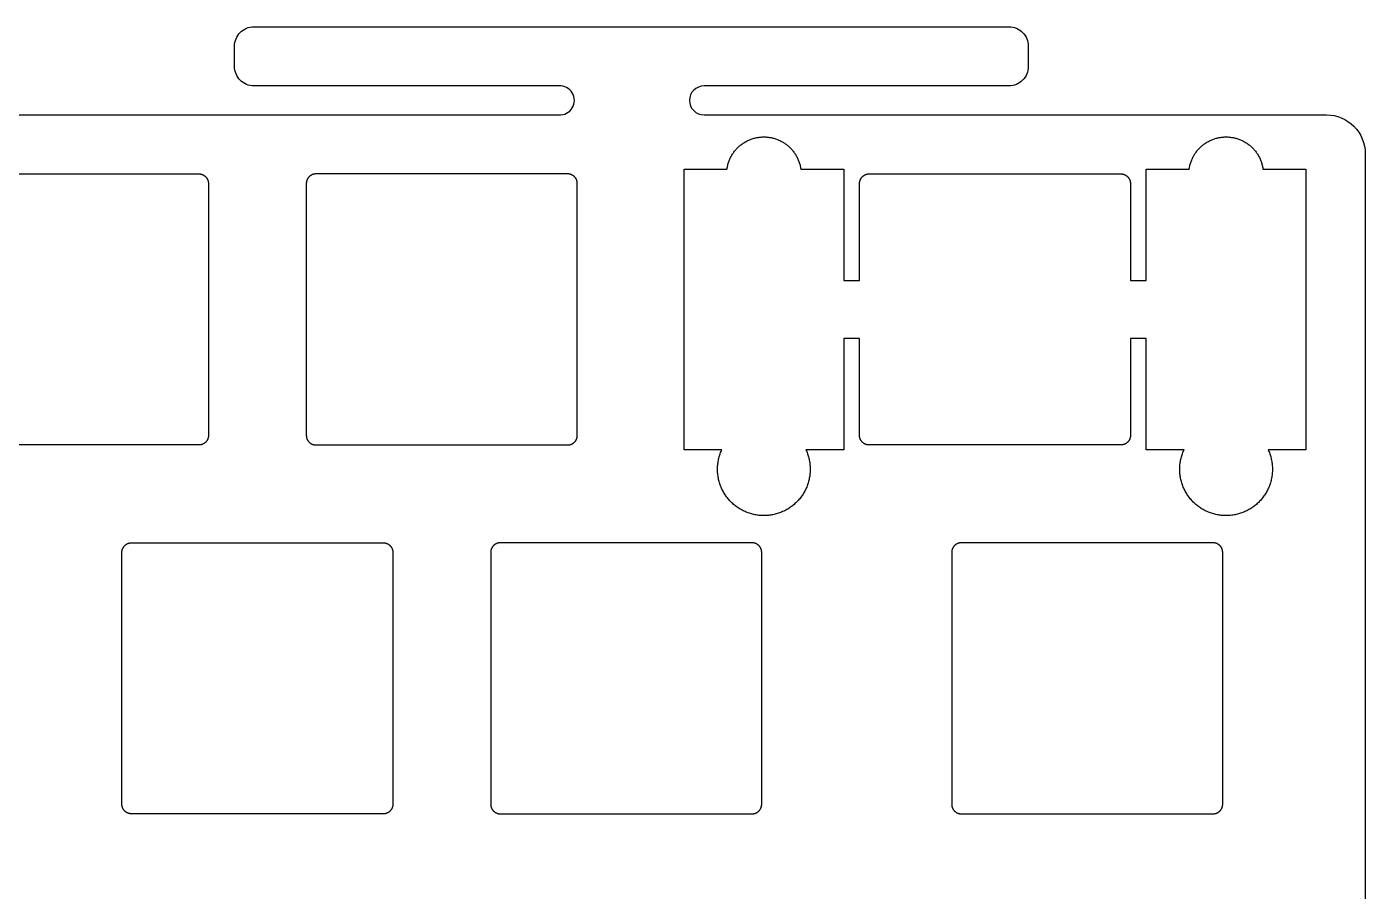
# Model space of a CAD drawing. Header units: millimetres. Extents: x 0 to 286, y 1 to 106.
# Drawn here: x 216.8 to 285.9, y 61.8 to 106.5 of the extents above; entities that cross this region are included whole.
import ezdxf

# ---------------------------------------------------------------- set-up
doc = ezdxf.new("R2010")
doc.units = ezdxf.units.MM

msp = doc.modelspace()

# ---------------------------------------------------------------- linework, layer by layer
msp.add_lwpolyline([(146.7574, 101.9158), (244.2455, 101.9158, 1.070015), (244.2455, 103.4158), (228.4955, 103.4158, -0.414214), (227.4955, 104.4158), (227.4955, 105.4674, -0.414214), (228.4955, 106.4674), (267.4955, 106.4674, -0.414214), (268.4955, 105.4674), (268.4955, 104.4158, -0.414214), (267.4955, 103.4158), (251.7455, 103.4158, 0.999996), (251.7455, 101.9158), (283.9, 101.9158, -0.414214), (285.9, 99.9158), (285.8999, 7.5692, -0.414213)], format="xyb")
for points in [[(257.2244, 83.4379), (257.2194, 83.3794), (257.2129, 83.321), (257.205, 83.2627), (257.1957, 83.2047), (257.1849, 83.147), (257.1727, 83.0895), (257.1592, 83.0323), (257.1442, 82.9755), (257.1278, 82.9191), (257.1101, 82.8631), (257.091, 82.8075), (257.0705, 82.7524), (257.0487, 82.6979), (257.0255, 82.6439), (257.0011, 82.5905), (256.9753, 82.5377), (256.9482, 82.4855), (256.9199, 82.4341), (256.8903, 82.3833), (256.8595, 82.3333), (256.8275, 82.284), (256.7942, 82.2356), (256.7598, 82.188), (256.7242, 82.1412), (256.6875, 82.0953), (256.6497, 82.0504), (256.6108, 82.0064), (256.5708, 81.9633), (256.5297, 81.9213), (256.4877, 81.8802), (256.4446, 81.8402), (256.4006, 81.8013), (256.3557, 81.7635), (256.3098, 81.7268), (256.263, 81.6912), (256.2154, 81.6568), (256.167, 81.6235), (256.1177, 81.5915), (256.0677, 81.5607), (256.0169, 81.5311), (255.9655, 81.5028), (255.9133, 81.4757), (255.8605, 81.4499), (255.8071, 81.4255), (255.7531, 81.4023), (255.6986, 81.3805), (255.6435, 81.36), (255.5879, 81.3409), (255.5319, 81.3232), (255.4755, 81.3068), (255.4187, 81.2918), (255.3615, 81.2783), (255.304, 81.2661), (255.2463, 81.2553), (255.1883, 81.246), (255.13, 81.2381), (255.0716, 81.2316), (255.0131, 81.2266), (254.9545, 81.223), (254.8957, 81.2208), (254.837, 81.2201), (254.7783, 81.2208), (254.7195, 81.223), (254.6609, 81.2266), (254.6024, 81.2316), (254.544, 81.2381), (254.4857, 81.246), (254.4277, 81.2553), (254.37, 81.2661), (254.3125, 81.2783), (254.2553, 81.2918), (254.1985, 81.3068), (254.1421, 81.3232), (254.0861, 81.3409), (254.0305, 81.36), (253.9754, 81.3805), (253.9209, 81.4023), (253.8669, 81.4255), (253.8135, 81.4499), (253.7607, 81.4757), (253.7085, 81.5028), (253.6571, 81.5311), (253.6063, 81.5607), (253.5563, 81.5915), (253.507, 81.6235), (253.4586, 81.6568), (253.411, 81.6912), (253.3642, 81.7268), (253.3183, 81.7635), (253.2734, 81.8013), (253.2294, 81.8402), (253.1863, 81.8802), (253.1443, 81.9213), (253.1032, 81.9633), (253.0632, 82.0064), (253.0243, 82.0504), (252.9865, 82.0953), (252.9498, 82.1412), (252.9142, 82.188), (252.8798, 82.2356), (252.8465, 82.284), (252.8145, 82.3333), (252.7837, 82.3833), (252.7541, 82.4341), (252.7258, 82.4855), (252.6987, 82.5377), (252.6729, 82.5905), (252.6485, 82.6439), (252.6253, 82.6979), (252.6035, 82.7524), (252.583, 82.8075), (252.5639, 82.8631), (252.5462, 82.9191), (252.5298, 82.9755), (252.5148, 83.0323), (252.5013, 83.0895), (252.4891, 83.147), (252.4783, 83.2047), (252.469, 83.2627), (252.4611, 83.321), (252.4546, 83.3794), (252.4496, 83.4379), (252.446, 83.4965), (252.4438, 83.5553), (252.4431, 83.614), (252.4438, 83.6727), (252.446, 83.7315), (252.4496, 83.7901), (252.4546, 83.8486), (252.4611, 83.907), (252.469, 83.9653), (252.4783, 84.0233), (252.4891, 84.081), (252.5013, 84.1385), (252.5148, 84.1957), (252.5298, 84.2525), (252.5462, 84.3089), (252.5639, 84.3649), (252.583, 84.4205), (252.6035, 84.4756), (252.6253, 84.5301), (252.6485, 84.5841), (252.6645, 84.619), (250.712, 84.619), (250.712, 99.119), (252.9315, 99.119), (252.9338, 99.1363), (252.9413, 99.1829), (252.95, 99.2294), (252.9597, 99.2756), (252.9707, 99.3215), (252.9827, 99.3672), (252.9958, 99.4125), (253.0101, 99.4575), (253.0255, 99.5022), (253.0419, 99.5464), (253.0595, 99.5903), (253.0781, 99.6337), (253.0977, 99.6766), (253.1184, 99.7191), (253.1402, 99.761), (253.163, 99.8023), (253.1867, 99.8431), (253.2115, 99.8833), (253.2373, 99.9229), (253.264, 99.9619), (253.2916, 100.0001), (253.3202, 100.0377), (253.3497, 100.0746), (253.3801, 100.1107), (253.4114, 100.1461), (253.4435, 100.1807), (253.4765, 100.2145), (253.5103, 100.2475), (253.5449, 100.2796), (253.5803, 100.3109), (253.6164, 100.3413), (253.6533, 100.3708), (253.6909, 100.3994), (253.7291, 100.427), (253.7681, 100.4537), (253.8077, 100.4795), (253.8479, 100.5043), (253.8887, 100.528), (253.93, 100.5508), (253.9719, 100.5726), (254.0144, 100.5933), (254.0573, 100.6129), (254.1007, 100.6315), (254.1446, 100.6491), (254.1888, 100.6655), (254.2335, 100.6809), (254.2785, 100.6952), (254.3238, 100.7083), (254.3695, 100.7203), (254.4154, 100.7313), (254.4616, 100.741), (254.5081, 100.7497), (254.5547, 100.7572), (254.6015, 100.7635), (254.6484, 100.7687), (254.6955, 100.7728), (254.7426, 100.7757), (254.7898, 100.7774), (254.837, 100.778), (254.8842, 100.7774), (254.9314, 100.7757), (254.9785, 100.7728), (255.0256, 100.7687), (255.0725, 100.7635), (255.1193, 100.7572), (255.1659, 100.7497), (255.2124, 100.741), (255.2586, 100.7313), (255.3045, 100.7203), (255.3502, 100.7083), (255.3955, 100.6952), (255.4405, 100.6809), (255.4852, 100.6655), (255.5294, 100.6491), (255.5733, 100.6315), (255.6167, 100.6129), (255.6596, 100.5933), (255.7021, 100.5726), (255.744, 100.5508), (255.7853, 100.528), (255.8261, 100.5043), (255.8663, 100.4795), (255.9059, 100.4537), (255.9449, 100.427), (255.9831, 100.3994), (256.0207, 100.3708), (256.0576, 100.3413), (256.0937, 100.3109), (256.1291, 100.2796), (256.1637, 100.2475), (256.1975, 100.2145), (256.2305, 100.1807), (256.2626, 100.1461), (256.2939, 100.1107), (256.3243, 100.0746), (256.3538, 100.0377), (256.3824, 100.0001), (256.41, 99.9619), (256.4367, 99.9229), (256.4625, 99.8833), (256.4873, 99.8431), (256.511, 99.8023), (256.5338, 99.761), (256.5556, 99.7191), (256.5763, 99.6766), (256.5959, 99.6337), (256.6145, 99.5903), (256.6321, 99.5464), (256.6485, 99.5022), (256.6639, 99.4575), (256.6782, 99.4125), (256.6913, 99.3672), (256.7033, 99.3215), (256.7143, 99.2756), (256.724, 99.2294), (256.7327, 99.1829), (256.7402, 99.1363), (256.7425, 99.119), (258.962, 99.119), (258.962, 93.369), (259.776, 93.369), (259.776, 98.3686), (259.7763, 98.385), (259.7771, 98.4013), (259.7784, 98.4176), (259.7803, 98.4339), (259.7827, 98.45), (259.7856, 98.4661), (259.7891, 98.4821), (259.793, 98.498), (259.7975, 98.5137), (259.8025, 98.5293), (259.808, 98.5447), (259.8141, 98.5599), (259.8206, 98.575), (259.8276, 98.5897), (259.835, 98.6043), (259.843, 98.6186), (259.8514, 98.6326), (259.8603, 98.6464), (259.8696, 98.6598), (259.8793, 98.673), (259.8895, 98.6858), (259.9001, 98.6983), (259.9111, 98.7104), (259.9224, 98.7222), (259.9342, 98.7335), (259.9463, 98.7445), (259.9588, 98.7551), (259.9716, 98.7653), (259.9848, 98.775), (259.9982, 98.7843), (260.012, 98.7932), (260.026, 98.8016), (260.0403, 98.8096), (260.0549, 98.817), (260.0696, 98.824), (260.0847, 98.8305), (260.0999, 98.8366), (260.1153, 98.8421), (260.1309, 98.8471), (260.1466, 98.8516), (260.1625, 98.8555), (260.1785, 98.859), (260.1946, 98.8619), (260.2107, 98.8643), (260.227, 98.8662), (260.2433, 98.8675), (260.2596, 98.8683), (260.276, 98.8686), (273.2749, 98.8686), (273.2913, 98.8683), (273.3076, 98.8675), (273.3239, 98.8662), (273.3402, 98.8643), (273.3563, 98.8619), (273.3724, 98.859), (273.3884, 98.8555), (273.4043, 98.8516), (273.42, 98.8471), (273.4356, 98.8421), (273.451, 98.8366), (273.4662, 98.8305), (273.4813, 98.824), (273.496, 98.817), (273.5106, 98.8096), (273.5249, 98.8016), (273.5389, 98.7932), (273.5527, 98.7843), (273.5661, 98.775), (273.5793, 98.7653), (273.5921, 98.7551), (273.6046, 98.7445), (273.6167, 98.7335), (273.6285, 98.7222), (273.6398, 98.7104), (273.6508, 98.6983), (273.6614, 98.6858), (273.6716, 98.673), (273.6813, 98.6598), (273.6906, 98.6464), (273.6995, 98.6326), (273.7079, 98.6186), (273.7159, 98.6043), (273.7233, 98.5897), (273.7303, 98.575), (273.7368, 98.5599), (273.7429, 98.5447), (273.7484, 98.5293), (273.7534, 98.5137), (273.7579, 98.498), (273.7618, 98.4821), (273.7653, 98.4661), (273.7682, 98.45), (273.7706, 98.4339), (273.7725, 98.4176), (273.7738, 98.4013), (273.7746, 98.385), (273.7749, 98.3686), (273.7749, 93.369), (274.588, 93.369), (274.588, 99.119), (276.8075, 99.119), (276.8098, 99.1363), (276.8173, 99.1829), (276.826, 99.2294), (276.8357, 99.2756), (276.8467, 99.3215), (276.8587, 99.3672), (276.8718, 99.4125), (276.8861, 99.4575), (276.9015, 99.5022), (276.9179, 99.5464), (276.9355, 99.5903), (276.9541, 99.6337), (276.9737, 99.6766), (276.9944, 99.7191), (277.0162, 99.761), (277.039, 99.8023), (277.0627, 99.8431), (277.0875, 99.8833), (277.1133, 99.9229), (277.14, 99.9619), (277.1676, 100.0001), (277.1962, 100.0377), (277.2257, 100.0746), (277.2561, 100.1107), (277.2874, 100.1461), (277.3195, 100.1807), (277.3525, 100.2145), (277.3863, 100.2475), (277.4209, 100.2796), (277.4563, 100.3109), (277.4924, 100.3413), (277.5293, 100.3708), (277.5669, 100.3994), (277.6051, 100.427), (277.6441, 100.4537), (277.6837, 100.4795), (277.7239, 100.5043), (277.7647, 100.528), (277.806, 100.5508), (277.8479, 100.5726), (277.8904, 100.5933), (277.9333, 100.6129), (277.9767, 100.6315), (278.0206, 100.6491), (278.0648, 100.6655), (278.1095, 100.6809), (278.1545, 100.6952), (278.1998, 100.7083), (278.2455, 100.7203), (278.2914, 100.7313), (278.3376, 100.741), (278.3841, 100.7497), (278.4307, 100.7572), (278.4775, 100.7635), (278.5244, 100.7687), (278.5715, 100.7728), (278.6186, 100.7757), (278.6658, 100.7774), (278.713, 100.778), (278.7602, 100.7774), (278.8074, 100.7757), (278.8545, 100.7728), (278.9016, 100.7687), (278.9485, 100.7635), (278.9953, 100.7572), (279.0419, 100.7497), (279.0884, 100.741), (279.1346, 100.7313), (279.1805, 100.7203), (279.2262, 100.7083), (279.2715, 100.6952), (279.3165, 100.6809), (279.3612, 100.6655), (279.4054, 100.6491), (279.4493, 100.6315), (279.4927, 100.6129), (279.5356, 100.5933), (279.5781, 100.5726), (279.62, 100.5508), (279.6613, 100.528), (279.7021, 100.5043), (279.7423, 100.4795), (279.7819, 100.4537), (279.8209, 100.427), (279.8591, 100.3994), (279.8967, 100.3708), (279.9336, 100.3413), (279.9697, 100.3109), (280.0051, 100.2796), (280.0397, 100.2475), (280.0735, 100.2145), (280.1065, 100.1807), (280.1386, 100.1461), (280.1699, 100.1107), (280.2003, 100.0746), (280.2298, 100.0377), (280.2584, 100.0001), (280.286, 99.9619), (280.3127, 99.9229), (280.3385, 99.8833), (280.3633, 99.8431), (280.387, 99.8023), (280.4098, 99.761), (280.4316, 99.7191), (280.4523, 99.6766), (280.4719, 99.6337), (280.4905, 99.5903), (280.5081, 99.5464), (280.5245, 99.5022), (280.5399, 99.4575), (280.5542, 99.4125), (280.5673, 99.3672), (280.5793, 99.3215), (280.5903, 99.2756), (280.6, 99.2294), (280.6087, 99.1829), (280.6162, 99.1363), (280.6185, 99.119), (282.838, 99.119), (282.838, 84.619), (280.8855, 84.619), (280.9015, 84.5841), (280.9247, 84.5301), (280.9465, 84.4756), (280.967, 84.4205), (280.9861, 84.3649), (281.0038, 84.3089), (281.0202, 84.2525), (281.0352, 84.1957), (281.0487, 84.1385), (281.0609, 84.081), (281.0717, 84.0233), (281.081, 83.9653), (281.0889, 83.907), (281.0954, 83.8486), (281.1004, 83.7901), (281.104, 83.7315), (281.1062, 83.6727), (281.1069, 83.614), (281.1062, 83.5553), (281.104, 83.4965), (281.1004, 83.4379), (281.0954, 83.3794), (281.0889, 83.321), (281.081, 83.2627), (281.0717, 83.2047), (281.0609, 83.147), (281.0487, 83.0895), (281.0352, 83.0323), (281.0202, 82.9755), (281.0038, 82.9191), (280.9861, 82.8631), (280.967, 82.8075), (280.9465, 82.7524), (280.9247, 82.6979), (280.9015, 82.6439), (280.8771, 82.5905), (280.8513, 82.5377), (280.8242, 82.4855), (280.7959, 82.4341), (280.7663, 82.3833), (280.7355, 82.3333), (280.7035, 82.284), (280.6702, 82.2356), (280.6358, 82.188), (280.6002, 82.1412), (280.5635, 82.0953), (280.5257, 82.0504), (280.4868, 82.0064), (280.4468, 81.9633), (280.4057, 81.9213), (280.3637, 81.8802), (280.3206, 81.8402), (280.2766, 81.8013), (280.2317, 81.7635), (280.1858, 81.7268), (280.139, 81.6912), (280.0914, 81.6568), (280.043, 81.6235), (279.9937, 81.5915), (279.9437, 81.5607), (279.8929, 81.5311), (279.8415, 81.5028), (279.7893, 81.4757), (279.7365, 81.4499), (279.6831, 81.4255), (279.6291, 81.4023), (279.5746, 81.3805), (279.5195, 81.36), (279.4639, 81.3409), (279.4079, 81.3232), (279.3515, 81.3068), (279.2947, 81.2918), (279.2375, 81.2783), (279.18, 81.2661), (279.1223, 81.2553), (279.0643, 81.246), (279.006, 81.2381), (278.9476, 81.2316), (278.8891, 81.2266), (278.8305, 81.223), (278.7717, 81.2208), (278.713, 81.2201), (278.6543, 81.2208), (278.5955, 81.223), (278.5369, 81.2266), (278.4784, 81.2316), (278.42, 81.2381), (278.3617, 81.246), (278.3037, 81.2553), (278.246, 81.2661), (278.1885, 81.2783), (278.1313, 81.2918), (278.0745, 81.3068), (278.0181, 81.3232), (277.9621, 81.3409), (277.9065, 81.36), (277.8514, 81.3805), (277.7969, 81.4023), (277.7429, 81.4255), (277.6895, 81.4499), (277.6367, 81.4757), (277.5845, 81.5028), (277.5331, 81.5311), (277.4823, 81.5607), (277.4323, 81.5915), (277.383, 81.6235), (277.3346, 81.6568), (277.287, 81.6912), (277.2402, 81.7268), (277.1943, 81.7635), (277.1494, 81.8013), (277.1054, 81.8402), (277.0623, 81.8802), (277.0203, 81.9213), (276.9792, 81.9633), (276.9392, 82.0064), (276.9003, 82.0504), (276.8625, 82.0953), (276.8258, 82.1412), (276.7902, 82.188), (276.7558, 82.2356), (276.7225, 82.284), (276.6905, 82.3333), (276.6597, 82.3833), (276.6301, 82.4341), (276.6018, 82.4855), (276.5747, 82.5377), (276.5489, 82.5905), (276.5245, 82.6439), (276.5013, 82.6979), (276.4795, 82.7524), (276.459, 82.8075), (276.4399, 82.8631), (276.4222, 82.9191), (276.4058, 82.9755), (276.3908, 83.0323), (276.3773, 83.0895), (276.3651, 83.147), (276.3543, 83.2047), (276.345, 83.2627), (276.3371, 83.321), (276.3306, 83.3794), (276.3256, 83.4379), (276.322, 83.4965), (276.3198, 83.5553), (276.3191, 83.614), (276.3198, 83.6727), (276.322, 83.7315), (276.3256, 83.7901), (276.3306, 83.8486), (276.3371, 83.907), (276.345, 83.9653), (276.3543, 84.0233), (276.3651, 84.081), (276.3773, 84.1385), (276.3908, 84.1957), (276.4058, 84.2525), (276.4222, 84.3089), (276.4399, 84.3649), (276.459, 84.4205), (276.4795, 84.4756), (276.5013, 84.5301), (276.5245, 84.5841), (276.5405, 84.619), (274.588, 84.619), (274.588, 90.369), (273.7749, 90.369), (273.7749, 85.3692), (273.7746, 85.3528), (273.7738, 85.3365), (273.7725, 85.3202), (273.7706, 85.3039), (273.7682, 85.2878), (273.7653, 85.2717), (273.7618, 85.2557), (273.7579, 85.2398), (273.7534, 85.2241), (273.7484, 85.2085), (273.7429, 85.1931), (273.7368, 85.1779), (273.7303, 85.1628), (273.7233, 85.1481), (273.7159, 85.1335), (273.7079, 85.1192), (273.6995, 85.1052), (273.6906, 85.0914), (273.6813, 85.078), (273.6716, 85.0648), (273.6614, 85.052), (273.6508, 85.0395), (273.6398, 85.0274), (273.6285, 85.0156), (273.6167, 85.0043), (273.6046, 84.9933), (273.5921, 84.9827), (273.5793, 84.9725), (273.5661, 84.9628), (273.5527, 84.9535), (273.5389, 84.9446), (273.5249, 84.9362), (273.5106, 84.9282), (273.496, 84.9208), (273.4813, 84.9138), (273.4662, 84.9073), (273.451, 84.9012), (273.4356, 84.8957), (273.42, 84.8907), (273.4043, 84.8862), (273.3884, 84.8823), (273.3724, 84.8788), (273.3563, 84.8759), (273.3402, 84.8735), (273.3239, 84.8716), (273.3076, 84.8703), (273.2913, 84.8695), (273.2749, 84.8692), (260.2759, 84.8693), (260.2595, 84.8696), (260.2432, 84.8704), (260.2269, 84.8717), (260.2106, 84.8736), (260.1945, 84.876), (260.1784, 84.8789), (260.1624, 84.8824), (260.1465, 84.8863), (260.1308, 84.8908), (260.1152, 84.8958), (260.0998, 84.9014), (260.0846, 84.9074), (260.0696, 84.9139), (260.0548, 84.9209), (260.0402, 84.9284), (260.0259, 84.9363), (260.0119, 84.9447), (259.9982, 84.9536), (259.9847, 84.9629), (259.9716, 84.9726), (259.9587, 84.9828), (259.9463, 84.9934), (259.9342, 85.0044), (259.9224, 85.0158), (259.911, 85.0275), (259.9, 85.0396), (259.8895, 85.0521), (259.8793, 85.0649), (259.8695, 85.0781), (259.8602, 85.0915), (259.8514, 85.1053), (259.843, 85.1193), (259.835, 85.1336), (259.8275, 85.1482), (259.8205, 85.163), (259.814, 85.178), (259.808, 85.1932), (259.8025, 85.2086), (259.7975, 85.2242), (259.793, 85.2399), (259.789, 85.2558), (259.7856, 85.2718), (259.7827, 85.2879), (259.7803, 85.304), (259.7784, 85.3203), (259.7771, 85.3366), (259.7763, 85.3529), (259.776, 85.3693), (259.776, 90.369), (258.962, 90.369), (258.962, 84.619), (257.0095, 84.619), (257.0255, 84.5841), (257.0487, 84.5301), (257.0705, 84.4756), (257.091, 84.4205), (257.1101, 84.3649), (257.1278, 84.3089), (257.1442, 84.2525), (257.1592, 84.1957), (257.1727, 84.1385), (257.1849, 84.081), (257.1957, 84.0233), (257.205, 83.9653), (257.2129, 83.907), (257.2194, 83.8486), (257.2244, 83.7901), (257.228, 83.7315), (257.2302, 83.6727), (257.2309, 83.614), (257.2302, 83.5553), (257.228, 83.4965)], [(245.1999, 85.3693), (245.1999, 98.3686), (245.1996, 98.385), (245.1988, 98.4013), (245.1975, 98.4176), (245.1956, 98.4339), (245.1932, 98.45), (245.1903, 98.4661), (245.1868, 98.4821), (245.1829, 98.498), (245.1784, 98.5137), (245.1734, 98.5293), (245.1679, 98.5447), (245.1618, 98.5599), (245.1553, 98.575), (245.1483, 98.5897), (245.1409, 98.6043), (245.1329, 98.6186), (245.1245, 98.6326), (245.1156, 98.6464), (245.1063, 98.6598), (245.0966, 98.673), (245.0864, 98.6858), (245.0758, 98.6983), (245.0648, 98.7104), (245.0535, 98.7222), (245.0417, 98.7335), (245.0296, 98.7445), (245.0171, 98.7551), (245.0043, 98.7653), (244.9911, 98.775), (244.9777, 98.7843), (244.9639, 98.7932), (244.9499, 98.8016), (244.9356, 98.8096), (244.921, 98.817), (244.9063, 98.824), (244.8912, 98.8305), (244.876, 98.8366), (244.8606, 98.8421), (244.845, 98.8471), (244.8293, 98.8516), (244.8134, 98.8555), (244.7974, 98.859), (244.7813, 98.8619), (244.7652, 98.8643), (244.7489, 98.8662), (244.7326, 98.8675), (244.7163, 98.8683), (244.6999, 98.8686), (231.701, 98.8686), (231.6846, 98.8683), (231.6683, 98.8675), (231.652, 98.8662), (231.6357, 98.8643), (231.6196, 98.8619), (231.6035, 98.859), (231.5875, 98.8555), (231.5716, 98.8516), (231.5559, 98.8471), (231.5403, 98.8421), (231.5249, 98.8366), (231.5097, 98.8305), (231.4946, 98.824), (231.4799, 98.817), (231.4653, 98.8096), (231.451, 98.8016), (231.437, 98.7932), (231.4232, 98.7843), (231.4098, 98.775), (231.3966, 98.7653), (231.3838, 98.7551), (231.3713, 98.7445), (231.3592, 98.7335), (231.3474, 98.7222), (231.3361, 98.7104), (231.3251, 98.6983), (231.3145, 98.6858), (231.3043, 98.673), (231.2946, 98.6598), (231.2853, 98.6464), (231.2764, 98.6326), (231.268, 98.6186), (231.26, 98.6043), (231.2526, 98.5897), (231.2456, 98.575), (231.2391, 98.5599), (231.233, 98.5447), (231.2275, 98.5293), (231.2225, 98.5137), (231.218, 98.498), (231.2141, 98.4821), (231.2106, 98.4661), (231.2077, 98.45), (231.2053, 98.4339), (231.2034, 98.4176), (231.2021, 98.4013), (231.2013, 98.385), (231.201, 98.3686), (231.201, 85.3692), (231.2013, 85.3528), (231.2021, 85.3365), (231.2034, 85.3202), (231.2053, 85.3039), (231.2077, 85.2878), (231.2106, 85.2717), (231.2141, 85.2557), (231.218, 85.2398), (231.2225, 85.2241), (231.2275, 85.2085), (231.233, 85.1931), (231.2391, 85.1779), (231.2456, 85.1628), (231.2526, 85.1481), (231.26, 85.1335), (231.268, 85.1192), (231.2764, 85.1052), (231.2853, 85.0914), (231.2946, 85.078), (231.3043, 85.0648), (231.3145, 85.052), (231.3251, 85.0395), (231.3361, 85.0274), (231.3474, 85.0156), (231.3592, 85.0043), (231.3713, 84.9933), (231.3838, 84.9827), (231.3966, 84.9725), (231.4098, 84.9628), (231.4232, 84.9535), (231.437, 84.9446), (231.451, 84.9362), (231.4653, 84.9282), (231.4799, 84.9208), (231.4946, 84.9138), (231.5097, 84.9073), (231.5249, 84.9012), (231.5403, 84.8957), (231.5559, 84.8907), (231.5716, 84.8862), (231.5875, 84.8823), (231.6035, 84.8788), (231.6196, 84.8759), (231.6357, 84.8735), (231.652, 84.8716), (231.6683, 84.8703), (231.6846, 84.8695), (231.701, 84.8692), (244.6999, 84.8693), (244.7163, 84.8696), (244.7326, 84.8704), (244.7489, 84.8717), (244.7652, 84.8736), (244.7813, 84.876), (244.7974, 84.8789), (244.8134, 84.8824), (244.8293, 84.8863), (244.845, 84.8908), (244.8606, 84.8958), (244.876, 84.9013), (244.8912, 84.9074), (244.9063, 84.9139), (244.921, 84.9209), (244.9356, 84.9283), (244.9499, 84.9363), (244.9639, 84.9447), (244.9777, 84.9536), (244.9911, 84.9629), (245.0043, 84.9726), (245.0171, 84.9828), (245.0296, 84.9934), (245.0417, 85.0044), (245.0535, 85.0157), (245.0648, 85.0275), (245.0758, 85.0396), (245.0864, 85.0521), (245.0966, 85.0649), (245.1063, 85.0781), (245.1156, 85.0915), (245.1245, 85.1053), (245.1329, 85.1193), (245.1409, 85.1336), (245.1483, 85.1482), (245.1553, 85.1629), (245.1618, 85.178), (245.1679, 85.1932), (245.1734, 85.2086), (245.1784, 85.2242), (245.1829, 85.2399), (245.1868, 85.2558), (245.1903, 85.2718), (245.1932, 85.2879), (245.1956, 85.304), (245.1975, 85.3203), (245.1988, 85.3366), (245.1996, 85.3529)], [(221.676, 66.3193), (221.676, 79.3186), (221.6763, 79.335), (221.6771, 79.3513), (221.6784, 79.3676), (221.6803, 79.3839), (221.6827, 79.4), (221.6856, 79.4161), (221.6891, 79.4321), (221.693, 79.448), (221.6975, 79.4637), (221.7025, 79.4793), (221.708, 79.4947), (221.7141, 79.5099), (221.7206, 79.525), (221.7276, 79.5397), (221.735, 79.5543), (221.743, 79.5686), (221.7514, 79.5826), (221.7603, 79.5964), (221.7696, 79.6098), (221.7793, 79.623), (221.7895, 79.6358), (221.8001, 79.6483), (221.8111, 79.6604), (221.8224, 79.6722), (221.8342, 79.6835), (221.8463, 79.6945), (221.8588, 79.7051), (221.8716, 79.7153), (221.8848, 79.725), (221.8982, 79.7343), (221.912, 79.7432), (221.926, 79.7516), (221.9403, 79.7596), (221.9549, 79.767), (221.9696, 79.774), (221.9847, 79.7805), (221.9999, 79.7866), (222.0153, 79.7921), (222.0309, 79.7971), (222.0466, 79.8016), (222.0625, 79.8055), (222.0785, 79.809), (222.0946, 79.8119), (222.1107, 79.8143), (222.127, 79.8162), (222.1433, 79.8175), (222.1596, 79.8183), (222.176, 79.8186), (235.1749, 79.8186), (235.1913, 79.8183), (235.2076, 79.8175), (235.2239, 79.8162), (235.2402, 79.8143), (235.2563, 79.8119), (235.2724, 79.809), (235.2884, 79.8055), (235.3043, 79.8016), (235.32, 79.7971), (235.3356, 79.7921), (235.351, 79.7866), (235.3662, 79.7805), (235.3813, 79.774), (235.396, 79.767), (235.4106, 79.7596), (235.4249, 79.7516), (235.4389, 79.7432), (235.4527, 79.7343), (235.4661, 79.725), (235.4793, 79.7153), (235.4921, 79.7051), (235.5046, 79.6945), (235.5167, 79.6835), (235.5285, 79.6722), (235.5398, 79.6604), (235.5508, 79.6483), (235.5614, 79.6358), (235.5716, 79.623), (235.5813, 79.6098), (235.5906, 79.5964), (235.5995, 79.5826), (235.6079, 79.5686), (235.6159, 79.5543), (235.6233, 79.5397), (235.6303, 79.525), (235.6368, 79.5099), (235.6429, 79.4947), (235.6484, 79.4793), (235.6534, 79.4637), (235.6579, 79.448), (235.6618, 79.4321), (235.6653, 79.4161), (235.6682, 79.4), (235.6706, 79.3839), (235.6725, 79.3676), (235.6738, 79.3513), (235.6746, 79.335), (235.6749, 79.3186), (235.6749, 66.3192), (235.6746, 66.3028), (235.6738, 66.2865), (235.6725, 66.2702), (235.6706, 66.2539), (235.6682, 66.2378), (235.6653, 66.2217), (235.6618, 66.2057), (235.6579, 66.1898), (235.6534, 66.1741), (235.6484, 66.1585), (235.6429, 66.1431), (235.6368, 66.1279), (235.6303, 66.1128), (235.6233, 66.0981), (235.6159, 66.0835), (235.6079, 66.0692), (235.5995, 66.0552), (235.5906, 66.0414), (235.5813, 66.028), (235.5716, 66.0148), (235.5614, 66.002), (235.5508, 65.9895), (235.5398, 65.9774), (235.5285, 65.9656), (235.5167, 65.9543), (235.5046, 65.9433), (235.4921, 65.9327), (235.4793, 65.9225), (235.4661, 65.9128), (235.4527, 65.9035), (235.4389, 65.8946), (235.4249, 65.8862), (235.4106, 65.8782), (235.396, 65.8708), (235.3813, 65.8638), (235.3662, 65.8573), (235.351, 65.8512), (235.3356, 65.8457), (235.32, 65.8407), (235.3043, 65.8362), (235.2884, 65.8323), (235.2724, 65.8288), (235.2563, 65.8259), (235.2402, 65.8235), (235.2239, 65.8216), (235.2076, 65.8203), (235.1913, 65.8195), (235.1749, 65.8192), (222.1759, 65.8193), (222.1595, 65.8196), (222.1432, 65.8204), (222.1269, 65.8217), (222.1106, 65.8236), (222.0945, 65.826), (222.0784, 65.8289), (222.0624, 65.8324), (222.0465, 65.8363), (222.0308, 65.8408), (222.0152, 65.8458), (221.9998, 65.8514), (221.9846, 65.8574), (221.9696, 65.8639), (221.9548, 65.8709), (221.9402, 65.8784), (221.9259, 65.8863), (221.9119, 65.8947), (221.8982, 65.9036), (221.8847, 65.9129), (221.8716, 65.9226), (221.8587, 65.9328), (221.8463, 65.9434), (221.8342, 65.9544), (221.8224, 65.9658), (221.811, 65.9775), (221.8, 65.9896), (221.7895, 66.0021), (221.7793, 66.0149), (221.7695, 66.0281), (221.7602, 66.0415), (221.7514, 66.0553), (221.743, 66.0693), (221.735, 66.0836), (221.7275, 66.0982), (221.7205, 66.113), (221.714, 66.128), (221.708, 66.1432), (221.7025, 66.1586), (221.6975, 66.1742), (221.693, 66.1899), (221.689, 66.2058), (221.6856, 66.2218), (221.6827, 66.2379), (221.6803, 66.254), (221.6784, 66.2703), (221.6771, 66.2866), (221.6763, 66.3029)], [(254.7249, 66.3193), (254.7249, 79.3186), (254.7246, 79.335), (254.7238, 79.3513), (254.7225, 79.3676), (254.7206, 79.3839), (254.7182, 79.4), (254.7153, 79.4161), (254.7118, 79.4321), (254.7079, 79.448), (254.7034, 79.4637), (254.6984, 79.4793), (254.6929, 79.4947), (254.6868, 79.5099), (254.6803, 79.525), (254.6733, 79.5397), (254.6659, 79.5543), (254.6579, 79.5686), (254.6495, 79.5826), (254.6406, 79.5964), (254.6313, 79.6098), (254.6216, 79.623), (254.6114, 79.6358), (254.6008, 79.6483), (254.5898, 79.6604), (254.5785, 79.6722), (254.5667, 79.6835), (254.5546, 79.6945), (254.5421, 79.7051), (254.5293, 79.7153), (254.5161, 79.725), (254.5027, 79.7343), (254.4889, 79.7432), (254.4749, 79.7516), (254.4606, 79.7596), (254.446, 79.767), (254.4313, 79.774), (254.4162, 79.7805), (254.401, 79.7866), (254.3856, 79.7921), (254.37, 79.7971), (254.3543, 79.8016), (254.3384, 79.8055), (254.3224, 79.809), (254.3063, 79.8119), (254.2902, 79.8143), (254.2739, 79.8162), (254.2576, 79.8175), (254.2413, 79.8183), (254.2249, 79.8186), (241.226, 79.8186), (241.2096, 79.8183), (241.1933, 79.8175), (241.177, 79.8162), (241.1607, 79.8143), (241.1446, 79.8119), (241.1285, 79.809), (241.1125, 79.8055), (241.0966, 79.8016), (241.0809, 79.7971), (241.0653, 79.7921), (241.0499, 79.7866), (241.0347, 79.7805), (241.0196, 79.774), (241.0049, 79.767), (240.9903, 79.7596), (240.976, 79.7516), (240.962, 79.7432), (240.9482, 79.7343), (240.9348, 79.725), (240.9216, 79.7153), (240.9088, 79.7051), (240.8963, 79.6945), (240.8842, 79.6835), (240.8724, 79.6722), (240.8611, 79.6604), (240.8501, 79.6483), (240.8395, 79.6358), (240.8293, 79.623), (240.8196, 79.6098), (240.8103, 79.5964), (240.8014, 79.5826), (240.793, 79.5686), (240.785, 79.5543), (240.7776, 79.5397), (240.7706, 79.525), (240.7641, 79.5099), (240.758, 79.4947), (240.7525, 79.4793), (240.7475, 79.4637), (240.743, 79.448), (240.7391, 79.4321), (240.7356, 79.4161), (240.7327, 79.4), (240.7303, 79.3839), (240.7284, 79.3676), (240.7271, 79.3513), (240.7263, 79.335), (240.726, 79.3186), (240.726, 66.3192), (240.7263, 66.3028), (240.7271, 66.2865), (240.7284, 66.2702), (240.7303, 66.2539), (240.7327, 66.2378), (240.7356, 66.2217), (240.7391, 66.2057), (240.743, 66.1898), (240.7475, 66.1741), (240.7525, 66.1585), (240.758, 66.1431), (240.7641, 66.1279), (240.7706, 66.1128), (240.7776, 66.0981), (240.785, 66.0835), (240.793, 66.0692), (240.8014, 66.0552), (240.8103, 66.0414), (240.8196, 66.028), (240.8293, 66.0148), (240.8395, 66.002), (240.8501, 65.9895), (240.8611, 65.9774), (240.8724, 65.9656), (240.8842, 65.9543), (240.8963, 65.9433), (240.9088, 65.9327), (240.9216, 65.9225), (240.9348, 65.9128), (240.9482, 65.9035), (240.962, 65.8946), (240.976, 65.8862), (240.9903, 65.8782), (241.0049, 65.8708), (241.0196, 65.8638), (241.0347, 65.8573), (241.0499, 65.8512), (241.0653, 65.8457), (241.0809, 65.8407), (241.0966, 65.8362), (241.1125, 65.8323), (241.1285, 65.8288), (241.1446, 65.8259), (241.1607, 65.8235), (241.177, 65.8216), (241.1933, 65.8203), (241.2096, 65.8195), (241.226, 65.8192), (254.2249, 65.8193), (254.2413, 65.8196), (254.2576, 65.8204), (254.2739, 65.8217), (254.2902, 65.8236), (254.3063, 65.826), (254.3224, 65.8289), (254.3384, 65.8324), (254.3543, 65.8363), (254.37, 65.8408), (254.3856, 65.8458), (254.401, 65.8513), (254.4162, 65.8574), (254.4313, 65.8639), (254.446, 65.8709), (254.4606, 65.8783), (254.4749, 65.8863), (254.4889, 65.8947), (254.5027, 65.9036), (254.5161, 65.9129), (254.5293, 65.9226), (254.5421, 65.9328), (254.5546, 65.9434), (254.5667, 65.9544), (254.5785, 65.9657), (254.5898, 65.9775), (254.6008, 65.9896), (254.6114, 66.0021), (254.6216, 66.0149), (254.6313, 66.0281), (254.6406, 66.0415), (254.6495, 66.0553), (254.6579, 66.0693), (254.6659, 66.0836), (254.6733, 66.0982), (254.6803, 66.1129), (254.6868, 66.128), (254.6929, 66.1432), (254.6984, 66.1586), (254.7034, 66.1742), (254.7079, 66.1899), (254.7118, 66.2058), (254.7153, 66.2218), (254.7182, 66.2379), (254.7206, 66.254), (254.7225, 66.2703), (254.7238, 66.2866), (254.7246, 66.3029)], [(278.537, 66.3193), (278.537, 79.3185), (278.5367, 79.3349), (278.5359, 79.3512), (278.5346, 79.3675), (278.5327, 79.3838), (278.5303, 79.3999), (278.5274, 79.416), (278.5239, 79.432), (278.52, 79.4479), (278.5155, 79.4636), (278.5105, 79.4792), (278.505, 79.4946), (278.4989, 79.5098), (278.4924, 79.5249), (278.4854, 79.5396), (278.478, 79.5542), (278.47, 79.5685), (278.4616, 79.5825), (278.4527, 79.5963), (278.4434, 79.6097), (278.4337, 79.6229), (278.4235, 79.6357), (278.4129, 79.6482), (278.4019, 79.6603), (278.3906, 79.6721), (278.3788, 79.6834), (278.3667, 79.6944), (278.3542, 79.705), (278.3414, 79.7152), (278.3282, 79.7249), (278.3148, 79.7342), (278.301, 79.7431), (278.287, 79.7515), (278.2727, 79.7595), (278.2581, 79.7669), (278.2434, 79.7739), (278.2283, 79.7804), (278.2131, 79.7865), (278.1977, 79.792), (278.1821, 79.797), (278.1664, 79.8015), (278.1505, 79.8054), (278.1345, 79.8089), (278.1184, 79.8118), (278.1023, 79.8142), (278.086, 79.8161), (278.0697, 79.8174), (278.0534, 79.8182), (278.037, 79.8185), (265.0381, 79.8185), (265.0217, 79.8182), (265.0054, 79.8174), (264.9891, 79.8161), (264.9728, 79.8142), (264.9567, 79.8118), (264.9406, 79.8089), (264.9246, 79.8054), (264.9087, 79.8015), (264.893, 79.797), (264.8774, 79.792), (264.862, 79.7865), (264.8468, 79.7804), (264.8317, 79.7739), (264.817, 79.7669), (264.8024, 79.7595), (264.7881, 79.7515), (264.7741, 79.7431), (264.7603, 79.7342), (264.7469, 79.7249), (264.7337, 79.7152), (264.7209, 79.705), (264.7084, 79.6944), (264.6963, 79.6834), (264.6845, 79.6721), (264.6732, 79.6603), (264.6622, 79.6482), (264.6516, 79.6357), (264.6414, 79.6229), (264.6317, 79.6097), (264.6224, 79.5963), (264.6135, 79.5825), (264.6051, 79.5685), (264.5971, 79.5542), (264.5897, 79.5396), (264.5827, 79.5249), (264.5762, 79.5098), (264.5701, 79.4946), (264.5646, 79.4792), (264.5596, 79.4636), (264.5551, 79.4479), (264.5512, 79.432), (264.5477, 79.416), (264.5448, 79.3999), (264.5424, 79.3838), (264.5405, 79.3675), (264.5392, 79.3512), (264.5384, 79.3349), (264.5381, 79.3185), (264.5381, 66.3191), (264.5384, 66.3027), (264.5392, 66.2864), (264.5405, 66.2701), (264.5424, 66.2538), (264.5448, 66.2377), (264.5477, 66.2216), (264.5512, 66.2056), (264.5551, 66.1897), (264.5596, 66.174), (264.5646, 66.1584), (264.5701, 66.143), (264.5762, 66.1278), (264.5827, 66.1127), (264.5897, 66.098), (264.5971, 66.0834), (264.6051, 66.0691), (264.6135, 66.0551), (264.6224, 66.0413), (264.6317, 66.0279), (264.6414, 66.0147), (264.6516, 66.0019), (264.6622, 65.9894), (264.6732, 65.9773), (264.6845, 65.9655), (264.6963, 65.9542), (264.7084, 65.9432), (264.7209, 65.9326), (264.7337, 65.9224), (264.7469, 65.9127), (264.7603, 65.9034), (264.7741, 65.8945), (264.7881, 65.8861), (264.8024, 65.8781), (264.817, 65.8707), (264.8317, 65.8637), (264.8468, 65.8572), (264.862, 65.8511), (264.8774, 65.8456), (264.893, 65.8406), (264.9087, 65.8361), (264.9246, 65.8322), (264.9406, 65.8287), (264.9567, 65.8258), (264.9728, 65.8234), (264.9891, 65.8215), (265.0054, 65.8202), (265.0217, 65.8194), (265.0381, 65.8191), (278.037, 65.8193), (278.0534, 65.8196), (278.0697, 65.8204), (278.086, 65.8217), (278.1023, 65.8236), (278.1184, 65.826), (278.1345, 65.8289), (278.1505, 65.8324), (278.1664, 65.8363), (278.1821, 65.8408), (278.1977, 65.8458), (278.2131, 65.8513), (278.2283, 65.8574), (278.2434, 65.8639), (278.2581, 65.8709), (278.2727, 65.8783), (278.287, 65.8863), (278.301, 65.8947), (278.3148, 65.9036), (278.3282, 65.9129), (278.3414, 65.9226), (278.3542, 65.9328), (278.3667, 65.9434), (278.3788, 65.9544), (278.3906, 65.9657), (278.4019, 65.9775), (278.4129, 65.9896), (278.4235, 66.0021), (278.4337, 66.0149), (278.4434, 66.0281), (278.4527, 66.0415), (278.4616, 66.0553), (278.47, 66.0693), (278.478, 66.0836), (278.4854, 66.0982), (278.4924, 66.1129), (278.4989, 66.128), (278.505, 66.1432), (278.5105, 66.1586), (278.5155, 66.1742), (278.52, 66.1899), (278.5239, 66.2058), (278.5274, 66.2218), (278.5303, 66.2379), (278.5327, 66.254), (278.5346, 66.2703), (278.5359, 66.2866), (278.5367, 66.3029)]]:
    msp.add_lwpolyline(points, close=True)
msp.add_lwpolyline([(212.651, 98.8686), (225.6499, 98.8686), (225.6663, 98.8683), (225.6826, 98.8675), (225.6989, 98.8662), (225.7152, 98.8643), (225.7313, 98.8619), (225.7474, 98.859), (225.7634, 98.8555), (225.7793, 98.8516), (225.795, 98.8471), (225.8106, 98.8421), (225.826, 98.8366), (225.8412, 98.8305), (225.8563, 98.824), (225.871, 98.817), (225.8856, 98.8096), (225.8999, 98.8016), (225.9139, 98.7932), (225.9277, 98.7843), (225.9411, 98.775), (225.9543, 98.7653), (225.9671, 98.7551), (225.9796, 98.7445), (225.9917, 98.7335), (226.0035, 98.7222), (226.0148, 98.7104), (226.0258, 98.6983), (226.0364, 98.6858), (226.0466, 98.673), (226.0563, 98.6598), (226.0656, 98.6464), (226.0745, 98.6326), (226.0829, 98.6186), (226.0909, 98.6043), (226.0983, 98.5897), (226.1053, 98.575), (226.1118, 98.5599), (226.1179, 98.5447), (226.1234, 98.5293), (226.1284, 98.5137), (226.1329, 98.498), (226.1368, 98.4821), (226.1403, 98.4661), (226.1432, 98.45), (226.1456, 98.4339), (226.1475, 98.4176), (226.1488, 98.4013), (226.1496, 98.385), (226.1499, 98.3686), (226.1499, 85.3692), (226.1496, 85.3528), (226.1488, 85.3365), (226.1475, 85.3202), (226.1456, 85.3039), (226.1432, 85.2878), (226.1403, 85.2717), (226.1368, 85.2557), (226.1329, 85.2398), (226.1284, 85.2241), (226.1234, 85.2085), (226.1179, 85.1931), (226.1118, 85.1779), (226.1053, 85.1628), (226.0983, 85.1481), (226.0909, 85.1335), (226.0829, 85.1192), (226.0745, 85.1052), (226.0656, 85.0914), (226.0563, 85.078), (226.0466, 85.0648), (226.0364, 85.052), (226.0258, 85.0395), (226.0148, 85.0274), (226.0035, 85.0156), (225.9917, 85.0043), (225.9796, 84.9933), (225.9671, 84.9827), (225.9543, 84.9725), (225.9411, 84.9628), (225.9277, 84.9535), (225.9139, 84.9446), (225.8999, 84.9362), (225.8856, 84.9282), (225.871, 84.9208), (225.8563, 84.9138), (225.8412, 84.9073), (225.826, 84.9012), (225.8106, 84.8957), (225.795, 84.8907), (225.7793, 84.8862), (225.7634, 84.8823), (225.7474, 84.8788), (225.7313, 84.8759), (225.7152, 84.8735), (225.6989, 84.8716), (225.6826, 84.8703), (225.6663, 84.8695), (225.6499, 84.8692), (212.6509, 84.8693)])

doc.saveas('drawing.dxf')
